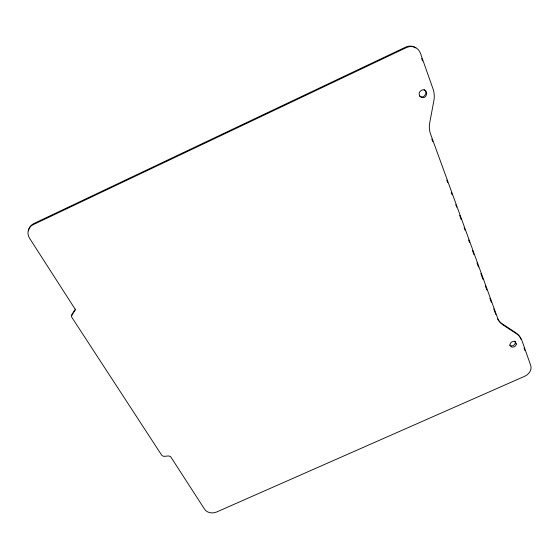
<?xml version="1.0" encoding="UTF-8"?>
<svg xmlns="http://www.w3.org/2000/svg" width="559" height="559" viewBox="0 0 559 559"><rect width="100%" height="100%" fill="white"/><g stroke="black" fill="none" stroke-linecap="round" stroke-linejoin="round"><path stroke-width="0.84" d="M75.64 309.141L71.992 314.186L71.859 315.583M509.591 345.085C511.974 347.663 516.963 344.064 514.937 341.074M424.057 89.615C428.823 92.228 423.233 99.907 419.334 95.987M431.814 139.051L432.715 141.511M446.774 180.061L447.668 182.52M451.26 192.366L452.154 194.825M455.746 204.671L456.64 207.13M459.638 215.334L461.133 219.435M464.124 227.632L465.018 230.098M468.61 239.937L469.504 242.396M472.495 250.6L473.997 254.701M476.988 262.905L478.483 267.006M480.873 273.568L482.969 279.304M485.359 285.873L486.854 289.967M489.852 298.171L491.347 302.272M493.737 308.834L495.833 314.577M421.633 58.506L422.485 60.931M524.042 348.068L524.894 350.479M415.903 47.864A11.788 10.684 -62.3 0 0 405.554 47.159L33.84 223.551A11.376 10.02 20.3 0 0 28.495 230.846M497.615 318.979A19.509 16.05 -34.4 0 0 501.975 323.647L515.824 332.773A18.999 15.463 -31.5 0 1 520.911 339.222M75.423 309.63L71.524 315.66L71.573 316.939L161.914 455.522C164.248 457.688 168.21 454.684 170.635 456.675L204.664 509.319A9.035 7.148 -7.5 0 0 216.703 511.967L524.726 376.256A9.377 7.491 -31 0 0 530.722 365.425L521.896 340.438A19.055 15.491 -31.5 0 0 516.802 333.982L502.918 324.835A19.565 16.078 -34.4 0 1 497.664 318.218L430.549 134.034A22.43 19.963 -51.3 0 1 429.717 122.875L433.889 100.571A22.877 20.795 -55.8 0 0 433.064 89.007L420.459 53.322A11.83 10.719 -62.1 0 0 406.344 47.62L33.358 224.585A11.411 10.048 20.2 0 0 29.613 238.337L75.423 309.63M426.713 93.514C425.364 102.674 413.905 94.198 421.982 90.069A4.046 3.661 -56.2 0 1 425.273 90.46L426.042 91.194L426.713 93.514M516.376 343.988C516.209 346.873 511.499 348.585 510.178 345.644A3.34 2.711 -32.2 0 1 510.213 343.848L510.563 343.135A3.592 2.921 -32 0 1 512.54 341.605L513.365 341.416A3.319 2.69 -32.1 0 1 515.293 341.78L516.376 343.988"/></g></svg>
